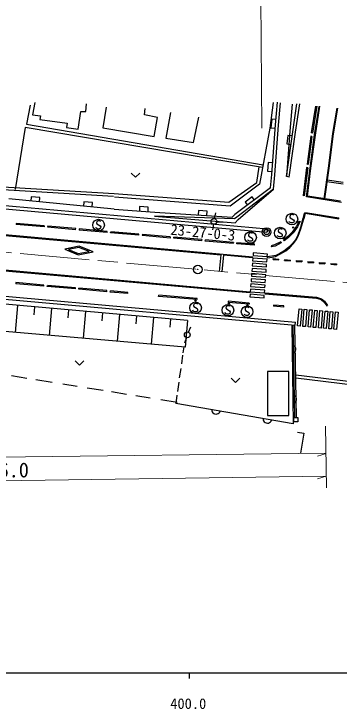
# Model space of a CAD drawing. Units: millimetres, scale not verified. Extents: x 40000 to 680000, y 20000 to 380000.
# Drawn here: x 437694 to 493930, y 198715 to 318979 of the extents above; entities that cross this region are included whole.
import ezdxf
from ezdxf.enums import TextEntityAlignment as Align

# ---------------------------------------------------------------- set-up
doc = ezdxf.new("R2010")
doc.units = ezdxf.units.MM
doc.header["$LTSCALE"] = 1000
doc.linetypes.add('CHAIN', pattern=[18.5, 12, -1.5, 3.5, -1.5])
for name, color, linetype, lineweight in [('M-BGD', 7, 'Continuous', 25), ('M-BGD-EXST', 7, 'Continuous', 25), ('M-BMK', 2, 'CHAIN', 13), ('M-BMK-SRVR', 3, 'Continuous', 25), ('M-STR-HTXT', 7, 'Continuous', 13), ('M-STR-STRC', 7, 'Continuous', 25), ('M-TTL-BAND', 7, 'Continuous', 25)]:
    doc.layers.add(name, color=color, linetype=linetype, lineweight=lineweight)
doc.styles.add('ＭＳ ゴシック', font='')
doc.styles.get('ＭＳ ゴシック').set_extended_font_data('MS Gothic')

msp = doc.modelspace()

# ---------------------------------------------------------------- linework, layer by layer
at = {"layer": 'M-BGD'}
for p, q in [((440503, 303208), (439892, 299928)), ((441296, 303644), (440888, 301542)), ((450110, 302075), (450235, 303424)), ((482555, 303678), (481932, 299200)), ((482942, 299788), (483267, 303734)), ((483460, 299747), (483777, 303599)), ((483460, 299747), (483777, 303598)), ((485789, 303354), (485387, 298704)), ((485908, 298584), (486632, 303397)), ((486403, 298512), (487138, 303397)), ((448792, 299033), (449294, 302107)), ((449294, 302107), (450110, 302075)), ((453622, 302828), (453089, 299284)), ((460272, 301542), (460397, 302609)), ((464759, 301950), (463943, 297496)), ((489695, 298033), (490465, 302956)), ((489843, 298011), (490624, 303001)), ((493521, 302699), (492782, 298281)), ((493664, 302644), (492930, 298259)), ((440888, 301542), (442269, 301354)), ((442269, 301354), (442174, 300695)), ((442174, 300695), (446879, 300068)), ((462499, 301040), (460272, 301542)), ((461934, 297778), (462499, 301040)), ((468773, 296743), (469683, 301103)), ((482274, 300780), (482153, 299285)), ((483022, 300720), (482274, 300780)), ((439892, 299928), (480780, 292865)), ((446879, 300068), (446785, 299315)), ((482279, 291192), (482942, 299788)), ((482797, 291148), (483460, 299747)), ((482797, 291148), (483460, 299747)), ((439614, 299316), (437896, 288578)), ((480697, 292405), (439614, 299316)), ((446785, 299315), (448792, 299033)), ((453089, 299284), (461934, 297778)), ((481932, 299200), (480178, 289553)), ((482153, 299285), (482900, 299225)), ((485387, 298704), (484825, 290832)), ((484825, 290832), (485908, 298584)), ((485320, 290763), (486403, 298512)), ((492782, 298281), (492021, 292316)), ((492930, 298259), (492169, 292296)), ((463943, 297496), (468773, 296743)), ((485093, 297964), (484879, 296479)), ((485835, 297857), (485093, 297964)), ((488915, 292295), (489695, 298033)), ((489063, 292276), (489843, 298011)), ((484879, 296479), (485622, 296372)), ((479701, 289832), (480135, 292499)), ((481663, 293256), (481542, 291761)), ((482411, 293195), (481663, 293256)), ((488296, 287308), (488915, 292295)), ((488463, 287435), (489063, 292276)), ((492021, 292316), (491285, 287002)), ((492169, 292296), (491434, 286979)), ((457953, 291433), (458703, 290713)), ((458703, 290713), (459453, 291433)), ((481542, 291761), (482289, 291700)), ((482066, 288914), (482279, 291192)), ((482562, 288637), (482797, 291148)), ((482562, 288637), (482797, 291148)), ((454937, 287363), (407068, 290247)), ((407119, 290775), (455055, 287888)), ((485320, 290763), (484825, 290832)), ((491827, 289970), (494614, 289556)), ((491871, 290266), (494658, 289853)), ((474872, 286383), (479701, 289832)), ((480178, 289553), (475095, 285732)), ((482066, 288914), (475908, 284259)), ((482562, 288637), (476221, 283844)), ((476499, 283432), (482562, 288637)), ((400051, 288508), (481461, 281208)), ((481564, 281713), (411138, 288012)), ((455055, 287888), (474872, 286383)), ((494196, 286556), (488463, 287435)), ((455038, 285216), (436793, 286978)), ((440680, 287356), (440607, 286610)), ((442173, 287212), (440680, 287356)), ((442100, 286466), (442173, 287212)), ((449802, 286475), (449730, 285729)), ((451295, 286331), (449802, 286475)), ((451223, 285585), (451295, 286331)), ((475095, 285732), (455067, 287293)), ((478899, 287309), (477689, 286421)), ((477689, 286421), (478074, 285897)), ((479271, 286801), (478899, 287309)), ((494374, 286377), (488296, 287308)), ((455038, 285216), (462050, 284709)), ((459438, 285670), (459388, 284921)), ((460935, 285568), (459438, 285670)), ((460884, 284820), (460935, 285568)), ((391195, 284700), (473474, 277314)), ((391215, 284849), (478992, 276969)), ((461996, 283961), (475931, 282849)), ((475848, 283509), (461996, 283961)), ((462050, 284709), (475431, 283835)), ((469635, 284979), (469584, 284231)), ((471131, 284878), (469635, 284979)), ((471081, 284129), (471131, 284878)), ((472399, 283565), (472617, 284541)), ((475431, 283835), (475908, 284259)), ((476221, 283844), (475848, 283509)), ((487889, 284500), (487683, 283560)), ((488035, 284465), (487829, 283525)), ((488035, 284465), (487889, 284500)), ((488087, 284484), (488112, 284632)), ((488087, 284484), (493888, 283534)), ((488112, 284632), (493913, 283682)), ((472787, 283029), (473782, 282931)), ((475931, 282849), (476499, 283432)), ((493888, 283534), (493913, 283682)), ((472209, 282584), (472047, 281597)), ((481564, 281713), (481519, 281215)), ((364804, 280936), (478512, 270765)), ((364817, 281085), (478526, 270914)), ((448956, 278785), (446483, 278272)), ((446483, 278272), (448796, 277311)), ((448939, 278577), (447158, 278208)), ((447158, 278208), (448816, 277519)), ((448796, 277311), (451399, 277824)), ((448816, 277519), (450690, 277888)), ((450690, 277888), (448939, 278577)), ((451399, 277824), (448956, 278785)), ((473474, 277314), (473194, 274404)), ((473922, 277274), (473643, 274363)), ((473922, 277274), (478979, 276820)), ((479010, 276734), (478976, 276285)), ((478979, 276820), (478992, 276969)), ((481468, 276547), (479010, 276734)), ((479078, 277629), (479044, 277180)), ((479044, 277180), (481502, 276993)), ((481537, 277442), (479078, 277629)), ((481502, 276993), (481537, 277442)), ((481570, 276791), (481547, 276940)), ((482516, 276512), (482529, 276661)), ((482529, 276661), (483534, 276573)), ((364530, 276034), (486343, 265140)), ((364575, 276532), (486387, 265638)), ((478942, 275839), (478907, 275390)), ((481400, 275652), (478942, 275839)), ((478976, 276285), (481434, 276098)), ((481366, 275203), (481400, 275652)), ((481434, 276098), (481468, 276547)), ((482516, 276512), (483520, 276423)), ((483520, 276423), (483534, 276573)), ((484517, 276338), (484530, 276488)), ((484517, 276338), (485514, 276253)), ((484530, 276488), (485526, 276403)), ((485514, 276253), (485526, 276403)), ((486523, 276318), (486510, 276169)), ((486510, 276169), (487506, 276084)), ((486523, 276318), (487519, 276233)), ((487519, 276233), (487506, 276084)), ((488516, 276148), (488503, 275999)), ((488503, 275999), (489499, 275914)), ((488516, 276148), (489512, 276063)), ((489512, 276063), (489499, 275914)), ((490508, 275978), (490496, 275829)), ((490496, 275829), (491492, 275744)), ((490508, 275978), (491505, 275893)), ((491505, 275893), (491492, 275744)), ((492501, 275808), (492488, 275659)), ((492488, 275659), (493485, 275574)), ((492501, 275808), (493497, 275724)), ((493497, 275724), (493485, 275574)), ((478874, 274944), (478839, 274495)), ((478839, 274495), (481298, 274308)), ((481332, 274757), (478874, 274944)), ((478907, 275390), (481366, 275203)), ((481298, 274308), (481332, 274757)), ((478737, 273154), (478703, 272705)), ((481196, 272967), (478737, 273154)), ((478805, 274049), (478771, 273600)), ((478771, 273600), (481230, 273413)), ((481264, 273862), (478805, 274049)), ((481230, 273413), (481264, 273862)), ((478669, 272259), (478635, 271810)), ((478635, 271810), (481094, 271623)), ((481128, 272072), (478669, 272259)), ((478703, 272705), (481162, 272518)), ((481094, 271623), (481128, 272072)), ((481162, 272518), (481196, 272967)), ((467695, 265934), (410460, 271047)), ((478512, 270765), (478526, 270914)), ((478601, 271364), (478567, 270915)), ((478567, 270915), (481026, 270728)), ((481060, 271177), (478601, 271364)), ((481026, 270728), (481060, 271177)), ((481125, 270716), (481113, 270566)), ((481125, 270716), (490026, 269953)), ((478533, 270469), (478499, 270020)), ((478499, 270020), (480958, 269833)), ((480992, 270282), (478533, 270469)), ((480958, 269833), (480992, 270282)), ((481113, 270566), (489999, 269804)), ((489999, 269804), (490816, 269574)), ((490026, 269953), (490887, 269710)), ((490816, 269574), (491316, 269165)), ((490887, 269710), (491428, 269267)), ((438343, 268556), (437926, 263882)), ((441279, 268294), (441154, 266894)), ((491316, 269165), (491789, 268475)), ((491428, 269267), (491913, 268560)), ((491789, 268475), (491913, 268560)), ((444214, 268032), (443798, 263373)), ((447149, 267769), (447024, 266374)), ((450084, 267507), (449669, 262865)), ((453019, 267245), (452895, 265855)), ((486760, 264990), (487018, 267965)), ((487018, 267965), (487467, 267926)), ((487467, 267926), (487208, 264951)), ((487658, 264912), (487917, 267887)), ((487917, 267887), (488365, 267848)), ((488365, 267848), (488107, 264873)), ((488557, 264834), (488815, 267809)), ((488815, 267809), (489264, 267770)), ((489264, 267770), (489005, 264795)), ((489455, 264756), (489714, 267731)), ((489714, 267731), (490162, 267692)), ((490162, 267692), (489904, 264717)), ((490354, 264678), (490612, 267653)), ((490612, 267653), (491061, 267614)), ((491061, 267614), (490802, 264639)), ((491252, 264600), (491511, 267575)), ((491511, 267575), (491959, 267536)), ((491959, 267536), (491701, 264561)), ((492151, 264522), (492409, 267497)), ((492409, 267497), (492858, 267458)), ((492858, 267458), (492599, 264483)), ((493049, 264444), (493308, 267419)), ((493308, 267419), (493756, 267380)), ((493756, 267380), (493498, 264405)), ((467284, 261339), (410474, 266259)), ((455954, 266983), (455541, 262356)), ((458889, 266720), (458766, 265335)), ((461825, 266458), (461413, 261847)), ((464760, 266196), (464636, 264815)), ((467695, 265934), (467284, 261339)), ((467885, 263923), (468283, 264840)), ((485754, 265139), (485970, 248036)), ((486271, 249182), (485990, 265118)), ((486571, 249187), (486290, 265090)), ((486343, 265140), (486387, 265638)), ((487208, 264951), (486760, 264990)), ((488107, 264873), (487658, 264912)), ((489005, 264795), (488557, 264834)), ((489904, 264717), (489455, 264756)), ((490802, 264639), (490354, 264678)), ((491701, 264561), (491252, 264600)), ((492599, 264483), (492151, 264522)), ((493498, 264405), (493049, 264444)), ((467530, 262989), (467220, 262038)), ((467070, 261357), (466926, 260354)), ((485978, 261646), (485797, 261703)), ((486129, 261557), (485978, 261646)), ((486281, 261409), (486129, 261557)), ((486373, 261261), (486281, 261409)), ((486435, 261081), (486373, 261261)), ((486438, 260841), (486435, 261081)), ((466864, 259919), (466650, 258429)), ((485816, 260203), (485995, 260266)), ((485995, 260266), (486144, 260358)), ((486144, 260358), (486292, 260509)), ((486292, 260509), (486380, 260661)), ((486380, 260661), (486438, 260841)), ((448264, 258935), (449014, 258215)), ((449014, 258215), (449764, 258935)), ((466534, 257621), (466302, 256006)), ((439946, 255914), (437275, 256342)), ((481545, 257107), (481543, 249530)), ((485228, 257106), (481545, 257107)), ((485226, 249529), (485228, 257106)), ((496476, 255274), (486442, 256505)), ((444294, 255217), (441499, 255665)), ((466196, 255261), (465964, 253646)), ((475246, 255953), (475996, 255233)), ((475996, 255233), (476746, 255953)), ((496377, 254762), (486451, 255980)), ((448643, 254520), (446158, 254918)), ((453115, 253803), (450382, 254241)), ((457153, 253156), (454544, 253574)), ((461252, 252499), (458768, 252897)), ((465875, 253025), (465672, 251608)), ((486087, 253034), (485906, 253092)), ((486238, 252946), (486087, 253034)), ((486390, 252798), (486238, 252946)), ((486482, 252649), (486390, 252798)), ((486544, 252470), (486482, 252649)), ((465940, 251747), (463116, 252200)), ((485970, 248036), (465672, 251608)), ((485925, 251592), (486104, 251654)), ((486104, 251654), (486253, 251746)), ((486253, 251746), (486401, 251898)), ((486401, 251898), (486489, 252049)), ((486489, 252049), (486547, 252230)), ((486547, 252230), (486544, 252470)), ((471900, 250512), (471928, 250324)), ((471928, 250324), (471991, 250161)), ((471991, 250161), (472112, 249987)), ((473287, 250085), (473377, 250252)), ((472112, 249987), (472244, 249873)), ((472244, 249873), (472411, 249782)), ((472411, 249782), (472648, 249741)), ((472648, 249741), (472835, 249769)), ((472835, 249769), (472999, 249831)), ((472999, 249831), (473172, 249953)), ((473172, 249953), (473287, 250085)), ((480788, 248948), (480816, 248761)), ((481543, 249530), (485226, 249529)), ((486081, 249168), (486771, 249186)), ((486102, 248390), (486081, 249168)), ((486771, 249186), (486791, 248408)), ((480816, 248761), (480878, 248597)), ((480878, 248597), (481000, 248424)), ((481000, 248424), (481132, 248309)), ((481132, 248309), (481299, 248219)), ((481299, 248219), (481535, 248177)), ((481535, 248177), (481723, 248205)), ((481723, 248205), (481886, 248268)), ((481886, 248268), (482060, 248389)), ((482060, 248389), (482175, 248521)), ((482175, 248521), (482265, 248688)), ((486791, 248408), (486102, 248390)), ((486757, 246643), (487841, 246466)), ((487841, 246466), (487248, 242964))]:
    msp.add_line(p, q, dxfattribs=at)
for points in [[(487683, 283560), (487249, 282021), (486712, 280528), (486364, 279895), (485876, 279260), (485235, 278629), (484387, 277961), (483704, 277524), (482977, 277193), (481547, 276940)], [(481570, 276791), (482369, 276878), (482955, 277034), (483694, 277390), (484716, 278020), (485422, 278589), (486052, 279233), (486531, 279874), (486875, 280521), (487336, 281796), (487777, 283333), (487829, 283525)]]:
    msp.add_lwpolyline(points, dxfattribs=at)
for centre in [(472289, 283077), (467685, 263465)]:
    msp.add_circle(centre, 500, dxfattribs=at)
at = {"layer": 'M-BGD-EXST'}
for p, q in [((485457, 284135), (485417, 283895)), ((485417, 283895), (485497, 283695)), ((485697, 284255), (485457, 284135)), ((485857, 284255), (485697, 284255)), ((486017, 284215), (485857, 284255)), ((486097, 284135), (486017, 284215)), ((452019, 283087), (451979, 282847)), ((451979, 282847), (452059, 282647)), ((452259, 283207), (452019, 283087)), ((452059, 282647), (452619, 282327)), ((452419, 283207), (452259, 283207)), ((452579, 283167), (452419, 283207)), ((452659, 283087), (452579, 283167)), ((485377, 282935), (485297, 283055)), ((485617, 282815), (485377, 282935)), ((485497, 283695), (486057, 283375)), ((485897, 282815), (485617, 282815)), ((486097, 282935), (485897, 282815)), ((486057, 283375), (486137, 283175)), ((486137, 283175), (486097, 282935)), ((451939, 281887), (451859, 282007)), ((452179, 281767), (451939, 281887)), ((452459, 281767), (452179, 281767)), ((452659, 281887), (452459, 281767)), ((452619, 282327), (452699, 282127)), ((452699, 282127), (452659, 281887)), ((483431, 281705), (483391, 281465)), ((483391, 281465), (483471, 281265)), ((483671, 281825), (483431, 281705)), ((483831, 281825), (483671, 281825)), ((483991, 281785), (483831, 281825)), ((484071, 281705), (483991, 281785)), ((478300, 280962), (478260, 280722)), ((478260, 280722), (478340, 280522)), ((478540, 281082), (478300, 280962)), ((478340, 280522), (478900, 280202)), ((478700, 281082), (478540, 281082)), ((478860, 281042), (478700, 281082)), ((478940, 280962), (478860, 281042)), ((483351, 280505), (483271, 280625)), ((483591, 280385), (483351, 280505)), ((483471, 281265), (484031, 280945)), ((483871, 280385), (483591, 280385)), ((484071, 280505), (483871, 280385)), ((484031, 280945), (484111, 280745)), ((484111, 280745), (484071, 280505)), ((478220, 279762), (478140, 279882)), ((478460, 279642), (478220, 279762)), ((478740, 279642), (478460, 279642)), ((478940, 279762), (478740, 279642)), ((478900, 280202), (478980, 280002)), ((478980, 280002), (478940, 279762)), ((468789, 268781), (468749, 268541)), ((468749, 268541), (468829, 268341)), ((469029, 268901), (468789, 268781)), ((468829, 268341), (469389, 268021)), ((469189, 268901), (469029, 268901)), ((469349, 268861), (469189, 268901)), ((469429, 268781), (469349, 268861)), ((474393, 268376), (474353, 268136)), ((474633, 268496), (474393, 268376)), ((474793, 268496), (474633, 268496)), ((474953, 268456), (474793, 268496)), ((475033, 268376), (474953, 268456)), ((477941, 268226), (477701, 268106)), ((478101, 268226), (477941, 268226)), ((478261, 268186), (478101, 268226)), ((468709, 267581), (468629, 267701)), ((468949, 267461), (468709, 267581)), ((469229, 267461), (468949, 267461)), ((469429, 267581), (469229, 267461)), ((469389, 268021), (469469, 267821)), ((469469, 267821), (469429, 267581)), ((474313, 267176), (474233, 267296)), ((474553, 267056), (474313, 267176)), ((474353, 268136), (474433, 267936)), ((474433, 267936), (474993, 267616)), ((474833, 267056), (474553, 267056)), ((475033, 267176), (474833, 267056)), ((474993, 267616), (475073, 267416)), ((475073, 267416), (475033, 267176)), ((477621, 266906), (477541, 267026)), ((477701, 268106), (477661, 267866)), ((477661, 267866), (477741, 267666)), ((477741, 267666), (478301, 267346)), ((478341, 268106), (478261, 268186)), ((478301, 267346), (478381, 267146)), ((478381, 267146), (478341, 266906)), ((477861, 266786), (477621, 266906)), ((478141, 266786), (477861, 266786)), ((478341, 266906), (478141, 266786))]:
    msp.add_line(p, q, dxfattribs=at)
for centre, radius in [((485777, 283495), 1000), ((452339, 282447), 1000), ((486659, 282993), 100), ((486659, 282993), 50), ((486659, 282993), 25), ((452273, 281665), 100), ((452273, 281665), 50), ((452273, 281665), 25), ((483751, 281065), 1000), ((485994, 282039), 100), ((485994, 282039), 50), ((485994, 282039), 25), ((478620, 280322), 1000), ((484357, 280122), 100), ((479088, 279337), 100), ((479088, 279337), 50), ((479088, 279337), 25), ((484357, 280122), 50), ((484357, 280122), 25), ((469105, 269377), 100), ((469105, 269377), 50), ((469105, 269377), 25), ((469109, 268141), 1000), ((474713, 267736), 1000), ((474861, 268864), 100), ((474861, 268864), 50), ((474861, 268864), 25), ((478021, 267466), 1000), ((478082, 268618), 100), ((478082, 268618), 50), ((478082, 268618), 25)]:
    msp.add_circle(centre, radius, dxfattribs=at)
at = {"layer": 'M-BMK'}
for p, q in [((469128, 274814), (370703, 283590)), ((548394, 267782), (470622, 274681))]:
    msp.add_line(p, q, dxfattribs=at)
at = {"layer": 'M-BMK-SRVR'}
for centre, radius in [((481404, 281243), 750), ((481404, 281243), 450), ((481404, 281243), 30), ((469493, 274773), 750), ((469493, 274773), 30)]:
    msp.add_circle(centre, radius, dxfattribs=at)
at = {"layer": 'M-STR-HTXT'}
for p, q in [((480574, 299190), (480309, 332621)), ((491731, 236991), (491570, 247641)), ((491731, 236991), (491570, 247641)), ((491641, 242962), (302760, 240746)), ((491709, 242929), (490214, 242492)), ((353207, 236997), (491683, 239007)), ((491683, 239007), (490189, 238565))]:
    msp.add_line(p, q, dxfattribs=at)
at = {"layer": 'M-STR-STRC'}
for p, q in [((489848, 303003), (489118, 298406)), ((490056, 303041), (489316, 298375)), ((489316, 298375), (489118, 298406)), ((489042, 297801), (488391, 292965)), ((489241, 297774), (488589, 292938)), ((489241, 297774), (489042, 297801)), ((488317, 292392), (487696, 287552)), ((488516, 292367), (487895, 287526)), ((488516, 292367), (488317, 292392)), ((488589, 292938), (488391, 292965)), ((487895, 287526), (487696, 287552)), ((438099, 282737), (438082, 282537)), ((442946, 282322), (438099, 282737)), ((487004, 283140), (486555, 282257)), ((487182, 283049), (486727, 282154)), ((487004, 283140), (487182, 283049)), ((442929, 282123), (438082, 282537)), ((442946, 282322), (442929, 282123)), ((443548, 282273), (443530, 282074)), ((448372, 281640), (443530, 282074)), ((448390, 281839), (443548, 282273)), ((448372, 281640), (448390, 281839)), ((448999, 281783), (448981, 281584)), ((453824, 281152), (448981, 281584)), ((453842, 281351), (448999, 281783)), ((486555, 282257), (485833, 281220)), ((486727, 282154), (485985, 281089)), ((453824, 281152), (453842, 281351)), ((454427, 281107), (454444, 281306)), ((459274, 280684), (454427, 281107)), ((459292, 280883), (454444, 281306)), ((459274, 280684), (459292, 280883)), ((459905, 280839), (459887, 280640)), ((464713, 280198), (459887, 280640)), ((464731, 280397), (459905, 280839)), ((464731, 280397), (464713, 280198)), ((465335, 280161), (465353, 280360)), ((470173, 279926), (465353, 280360)), ((485039, 280473), (484323, 279898)), ((485171, 280322), (484448, 279742)), ((485833, 281220), (485039, 280473)), ((485985, 281089), (485171, 280322)), ((470156, 279727), (465335, 280161)), ((470173, 279926), (470156, 279727)), ((470784, 279681), (470802, 279880)), ((475627, 279240), (470784, 279681)), ((475645, 279439), (470802, 279880)), ((475645, 279439), (475627, 279240)), ((476219, 279198), (476235, 279397)), ((479229, 278955), (476219, 279198)), ((479245, 279154), (476235, 279397)), ((479245, 279154), (479229, 278955)), ((483829, 279565), (482788, 279005)), ((483923, 279389), (482860, 278817)), ((483829, 279565), (483923, 279389)), ((484323, 279898), (484448, 279742)), ((482788, 279005), (482181, 278864)), ((482181, 278864), (482226, 278670)), ((482860, 278817), (482226, 278670)), ((438046, 272493), (438028, 272294)), ((442874, 271870), (438028, 272294)), ((442892, 272069), (438046, 272493)), ((442874, 271870), (442892, 272069)), ((443469, 271817), (443487, 272016)), ((448324, 271389), (443469, 271817)), ((448342, 271588), (443487, 272016)), ((448324, 271389), (448342, 271588)), ((448922, 271336), (448939, 271536)), ((453767, 270916), (448922, 271336)), ((453784, 271115), (448939, 271536)), ((453767, 270916), (453784, 271115)), ((454367, 270854), (454383, 271053)), ((457384, 270600), (454367, 270854)), ((457401, 270800), (454383, 271053)), ((457384, 270600), (457401, 270800)), ((462728, 270118), (462745, 270318)), ((469393, 269547), (462728, 270118)), ((469410, 269746), (462745, 270318)), ((469393, 269547), (469410, 269746)), ((474738, 269264), (474722, 269065)), ((478351, 268764), (474722, 269065)), ((478368, 268963), (474738, 269264)), ((478368, 268963), (478351, 268764)), ((482590, 268610), (482573, 268411)), ((484379, 268261), (482573, 268411)), ((484396, 268460), (482590, 268610)), ((484379, 268261), (484396, 268460))]:
    msp.add_line(p, q, dxfattribs=at)
for radius in [100, 50, 25]:
    msp.add_circle((452273, 281665), radius, dxfattribs=at)
at = {"layer": 'M-TTL-BAND'}
for p, q in [((40000, 205000), (579000, 205000)), ((468000, 205000), (468000, 204000))]:
    msp.add_line(p, q, dxfattribs=at)

# ---------------------------------------------------------------- texts
at = {"layer": 'M-BMK-SRVR', "style": 'ＭＳ ゴシック'}
msp.add_text('23-27-0-3', height=1833, rotation=354.6, dxfattribs=at).set_placement((464654, 280245), align=Align.BOTTOM_LEFT)
at = {"layer": 'M-STR-HTXT', "style": 'ＭＳ ゴシック'}
msp.add_text('L=136.0', height=2566, dxfattribs=at).set_placement((428066, 238029), align=Align.BOTTOM_LEFT)
at = {"layer": 'M-TTL-BAND', "style": 'ＭＳ ゴシック'}
msp.add_text('400.0', height=1833, dxfattribs=at).set_placement((467844, 198195), align=Align.BOTTOM_CENTER)

doc.saveas('drawing.dxf')
